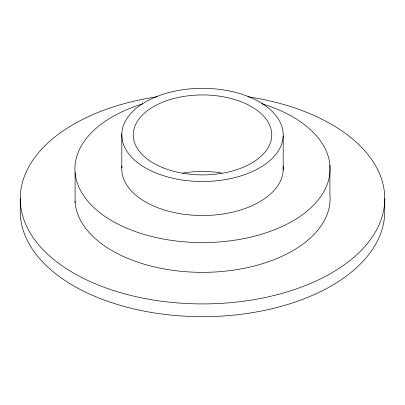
<?xml version="1.0" encoding="UTF-8"?>
<svg xmlns="http://www.w3.org/2000/svg" width="405" height="405" viewBox="0 0 405 405"><rect width="100%" height="100%" fill="white"/><g stroke="black" fill="none" stroke-linecap="round" stroke-linejoin="round"><path stroke-width="0.61" d="M384.75 198.693L384.75 211.451A182.25 105.219 0 0 1 202.5 316.669A182.25 105.219 0 0 1 20.25 211.451L20.25 198.693M329.903 165.108L329.903 194.871A127.575 73.654 0 0 1 208.084 272.276A127.575 73.654 0 0 1 75.006 201.315M283.191 135.888A80.711 46.6 0 0 1 160.704 174.783A80.711 46.6 0 0 1 163.605 94.087A80.711 46.6 0 0 1 283.191 135.888L283.191 169.898M121.809 133.949L121.809 167.964M75.097 172.753L75.097 202.515M183.045 173.072A69.255 39.984 0 0 1 221.525 173.001M247.845 96.78A182.25 105.219 0 0 1 352.153 258.749A182.25 105.219 0 0 1 52.847 258.749A182.25 105.219 0 0 1 157.155 96.78M261.701 103.685A127.575 73.654 0 0 1 301.447 215.425A127.575 73.654 0 0 1 103.872 215.647A127.575 73.654 0 0 1 142.854 103.822M283.075 166.242A80.711 46.6 0 0 1 202.409 215.531A80.711 46.6 0 0 1 121.935 166.136M163.742 168.055A69.255 39.984 0 0 0 271.583 137.73A69.255 39.984 0 0 0 172.176 98.972A69.255 39.984 0 0 0 163.742 168.055"/></g></svg>
